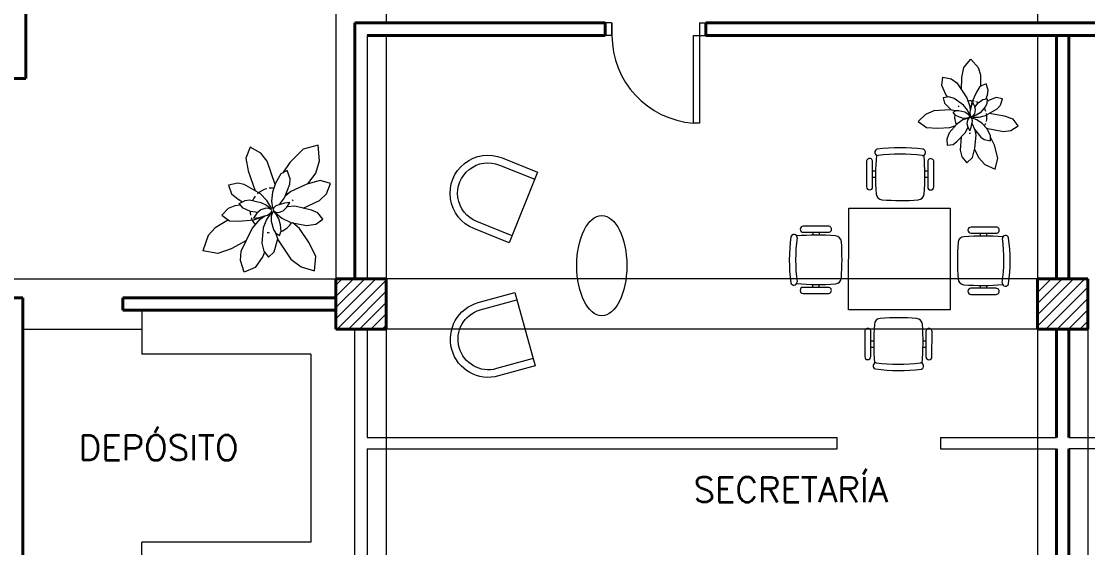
# Model space of a CAD drawing. Extents: x 1018 to 1366, y -109 to 186.
# Drawn here: x 1332.45 to 1340.96, y 116.71 to 120.91 of the extents above; entities that cross this region are included whole.
import ezdxf

# ---------------------------------------------------------------- set-up
doc = ezdxf.new("R2010")
doc.units = 0
doc.header["$LTSCALE"] = 0.5
doc.layers.get('0').update_dxf_attribs({"linetype": 'CONTINUOUS'})
for name, color, linetype, lineweight in [('Carpintería', 55, 'CONTINUOUS', 20), ('Detalles .05', 243, 'CONTINUOUS', 5), ('Detalles 01', 8, 'CONTINUOUS', 9), ('Equipamiento fijo', 31, 'CONTINUOUS', 13), ('Equipamiento movil', 33, 'CONTINUOUS', 9), ('Muros corte', 7, 'CONTINUOUS', 40), ('Punta 02', 11, 'CONTINUOUS', 20), ('Tratamiento pisos', 251, 'CONTINUOUS', 9), ('Vidrios', 147, 'CONTINUOUS', 13)]:
    doc.layers.add(name, color=color, linetype=linetype, lineweight=lineweight)
doc.styles.add('Texto 2 mm', font='simplex.shx', dxfattribs={"height": 0.2})
pattern_1 = [(45, (103.717373, 1.651345), (-0.0449012806, 0.0449012806), [])]

# ---------------------------------------------------------------- blocks, each defined once
blk = doc.blocks.new('Plant1')
for p, q in [((5.75, 15.65), (2.94, 14.02)), ((6.8, 12.64), (5.75, 15.65)), ((2.94, 14.02), (1.24, 11.02)), ((6.67, 9.74), (6.8, 12.64)), ((-4.94, 10.5), (-5.47, 8.7)), ((-3.11, 9.8), (-4.94, 10.5)), ((-1.65, 8.27), (-3.11, 9.8)), ((1.24, 11.02), (-0.18, 7.33)), ((4.8, 4.93), (6.67, 9.74)), ((-10.15, 7.82), (-12.56, 7.25)), ((-8.01, 7.41), (-10.15, 7.82)), ((-4.41, 5.37), (-8.01, 7.41)), ((-5.47, 8.7), (-5.1, 7.19)), ((-0.15, 4.91), (-1.65, 8.27)), ((-0.18, 7.33), (-0.36, 5.38)), ((-12.56, 7.25), (-11.81, 4.91)), ((-11.81, 4.91), (-9.42, 2.94)), ((-5.1, 7.19), (-3.73, 3.58)), ((0.25, 2.69), (-0.15, 4.91)), ((3.75, 3.45), (4.8, 4.93)), ((7.53, 5.66), (4.58, 4.62)), ((9.19, 5.31), (7.53, 5.66)), ((8.7, 3.64), (9.19, 5.31)), ((-12.63, 3.17), (-15.39, 2.27)), ((-9.66, 3.14), (-12.63, 3.17)), ((-9.42, 2.94), (-5.88, 0.9)), ((-3.73, 3.58), (-2.59, 2.19)), ((0.06, 0.81), (0.25, 2.69)), ((1.6, 3.31), (0.73, 2.26)), ((2.74, 4.3), (1.6, 3.31)), ((2.18, 1.1), (3.4, 2.61)), ((3.75, 4.5), (2.74, 4.3)), ((3.4, 2.61), (3.75, 3.44)), ((3.75, 3.44), (3.75, 4.5)), ((7.5, 2.24), (8.7, 3.64)), ((8.78, 3.92), (9.84, 4.12)), ((9.84, 4.12), (12.89, 4.12)), ((12.89, 4.12), (15.19, 2.69)), ((15.19, 2.69), (13.53, 0.5)), ((-15.39, 2.27), (-18.09, -0.04)), ((-3.93, 0.56), (-7.13, -0.21)), ((-5.88, 0.9), (-4.34, 0.46)), ((-2.06, 0.5), (-3.93, 0.56)), ((-2.48, 2.2), (-3.75, 2.12)), ((-3.75, 2.12), (-2.91, 1.21)), ((-2.91, 1.21), (-1.29, 0)), ((-1.34, 2), (-2.48, 2.2)), ((-1.9, 0.46), (-2.06, 0.5)), ((-0.39, 1.34), (-1.34, 2)), ((-0.56, -0.12), (-0.19, 0)), ((-0.12, 0.81), (-0.39, 1.34)), ((-0.19, 0), (-0.12, 0.06)), ((-0.06, 0.25), (-0.12, 0.81)), ((-0.12, 0.06), (-0.06, 0.25)), ((-0.11, 0.67), (0.06, 0.81)), ((0.31, 1.31), (0.12, 0.38)), ((0.12, 0.38), (0.19, 0.25)), ((0.19, 0.25), (0.38, 0.19)), ((0.73, 2.26), (0.31, 1.31)), ((0.38, 0.19), (1.25, 0.44)), ((0.47, 0.22), (0.69, 0)), ((0.69, 0), (2.44, 0)), ((1.25, 0.44), (2.18, 1.1)), ((2.44, 0), (4.43, 0.51)), ((4.43, 0.51), (7.5, 2.24)), ((13.53, 0.5), (11.66, -0.54)), ((-18.09, -0.04), (-15.37, -2.32)), ((-15.37, -2.32), (-11.22, -3.04)), ((-8.2, -0.91), (-9.38, -2.5)), ((-7.13, -0.21), (-8.2, -0.91)), ((-3.38, -2.45), (-1.56, -1.44)), ((-1.56, -1.44), (-0.5, -0.38)), ((-1.29, 0), (-0.56, -0.12)), ((-0.38, -0.81), (-1.12, -2.44)), ((-0.31, -0.5), (-0.59, -0.46)), ((-0.5, -0.38), (-0.5, -0.12)), ((0.06, -0.62), (-0.38, -0.81)), ((-0.26, -0.76), (-0.31, -0.5)), ((-0.19, -1.81), (-0.07, -0.68)), ((0.01, -3.25), (-0.19, -1.81)), ((0.12, -0.12), (0, -0.44)), ((0, -0.44), (0.12, -1)), ((0.56, -0.06), (0.12, -0.12)), ((0.12, -1), (0.45, -1.59)), ((0.45, -1.59), (1.43, -2.3)), ((1.53, -0.38), (0.56, -0.06)), ((1.43, -2.3), (2.56, -2.56)), ((3.06, -1.61), (1.53, -0.38)), ((3.19, -1.19), (2.01, -0.77)), ((2.38, -1), (2.23, -0.95)), ((4.2, -2.28), (2.38, -1)), ((3.88, -2.56), (3.06, -1.61)), ((6, -1.48), (3.19, -1.19)), ((6.42, -4.94), (4.2, -2.28)), ((11.66, -0.54), (6, -1.48)), ((9.02, -0.98), (12.56, -2.76)), ((-11.22, -3.04), (-8.38, -3)), ((-9.38, -2.5), (-7.87, -3.25)), ((-5.18, -2.97), (-8.45, -7.47)), ((-7.87, -3.25), (-5.44, -3.05)), ((-5.44, -3.05), (-3.38, -2.45)), ((-1.12, -2.44), (-1.55, -4.42)), ((-1.55, -4.42), (-1.12, -8.67)), ((1.03, -5.66), (0.01, -3.25)), ((2.32, -2.51), (3.05, -4.05)), ((2.56, -2.56), (3.88, -2.56)), ((3.05, -4.05), (3.43, -5.82)), ((12.56, -2.76), (15.17, -4.6)), ((15.17, -4.6), (16.61, -7.77)), ((-4.21, -9.77), (-1.41, -5.8)), ((1.72, -6.45), (1.03, -5.66)), ((3.06, -7.12), (1.72, -6.45)), ((2.39, -7.87), (2.32, -6.75)), ((3.43, -5.82), (3.06, -7.12)), ((3.19, -6.68), (4.04, -7.69)), ((7.5, -6.71), (6.42, -4.94)), ((7.5, -8.88), (7.5, -6.71)), ((7.5, -6.98), (10.72, -8.45)), ((-8.45, -7.47), (-9.18, -9.67)), ((-9.18, -9.67), (-8.88, -12.44)), ((-1.12, -8.67), (-0.57, -10.07)), ((2.25, -9.87), (2.39, -7.87)), ((4.04, -7.69), (5.41, -8.56)), ((5.41, -8.56), (7.5, -8.88)), ((10.72, -8.45), (13.06, -8.78)), ((13.06, -8.78), (16.61, -7.77)), ((-8.88, -12.44), (-6.25, -11.82)), ((-6.25, -11.82), (-4.21, -9.77)), ((-0.57, -10.07), (1, -11.56)), ((1, -11.56), (2.25, -9.87))]:
    blk.add_line(p, q)
for start, end in [(57.1582, 93.2041), (149.2581, 153.7532), (172.4345, 176.9296), (21.2653, 25.7604), (323.0282, 344.4965), (212.1423, 223.5771), (229.8179, 257.6637), (306.6551, 316.418), (265.2848, 278.7499)]:
    blk.add_arc((0, 0), 5.12, start, end)
blk = doc.blocks.new('Silla 2')
for p, q in [((15, 15), (0, 15)), ((0, 15), (0, -15)), ((15, 12), (0, 12)), ((0, -12), (15, -12)), ((0, -15), (15, -15))]:
    blk.add_line(p, q)
for radius in [15, 12]:
    blk.add_arc((15, 0), radius, 270, 90)

msp = doc.modelspace()

# ---------------------------------------------------------------- hatches: boundary and pattern name
at = {"layer": 'Detalles 01'}
h = msp.add_hatch(dxfattribs=at)
h.set_pattern_fill('ANSI31,_O', color=256, scale=0.02)
h.set_pattern_definition(pattern_1)
h.paths.add_polyline_path([(1335.363, 118.8565), (1334.963, 118.8565), (1334.963, 118.4565), (1335.363, 118.4565)])
h = msp.add_hatch(dxfattribs=at)
h.set_pattern_fill('ANSI31,_O', color=256, scale=0.02)
h.set_pattern_definition(pattern_1)
h.paths.add_polyline_path([(1340.963, 118.8565), (1340.563, 118.8565), (1340.563, 118.4565), (1340.963, 118.4565)])

# ---------------------------------------------------------------- linework, layer by layer
at = {"layer": 'Carpintería'}
for p, q in [((1337.163, 120.8981), (1337.113, 120.8981)), ((1337.163, 120.8981), (1337.163, 120.7981)), ((1337.1659, 120.8994), (1337.1659, 120.7994)), ((1337.8659, 120.8994), (1337.8659, 120.7994)), ((1337.8659, 120.8994), (1337.9159, 120.8994)), ((1337.163, 120.7981), (1337.113, 120.7981)), ((1337.8159, 120.0994), (1337.8159, 120.7994)), ((1337.8159, 120.7994), (1337.8659, 120.7994)), ((1337.8659, 120.7994), (1337.9159, 120.7994)), ((1337.8659, 120.7994), (1337.8659, 120.0994)), ((1337.8659, 120.0994), (1337.8159, 120.0994))]:
    msp.add_line(p, q, dxfattribs=at)
at = {"layer": 'Detalles 01'}
msp.add_arc((1337.8694, 120.8008), 0.7035, 180.11712, 265.64068, dxfattribs=at)
at = {"layer": 'Equipamiento fijo'}
for p, q in [((1333.413, 118.6065), (1333.413, 118.2565)), ((1334.763, 118.2565), (1333.413, 118.2565)), ((1334.763, 118.2565), (1334.763, 116.7565)), ((1334.763, 116.7565), (1333.413, 116.7565)), ((1333.413, 116.4065), (1333.413, 116.7565))]:
    msp.add_line(p, q, dxfattribs=at)
at = {"layer": 'Equipamiento movil'}
for p, q in [((1339.1981, 119.7923), (1339.1978, 119.5906)), ((1339.2463, 119.5906), (1339.2466, 119.7923)), ((1339.6863, 119.7916), (1339.686, 119.5899)), ((1339.7345, 119.5898), (1339.7348, 119.7915)), ((1339.2694, 119.6661), (1339.2464, 119.6662)), ((1339.2698, 119.7166), (1339.2465, 119.7167)), ((1339.6862, 119.716), (1339.663, 119.716)), ((1339.6861, 119.6655), (1339.6632, 119.6655)), ((1339.0545, 118.6108), (1339.0557, 119.4208)), ((1339.0557, 119.4208), (1339.8657, 119.4195)), ((1339.8657, 119.4195), (1339.8645, 118.6095)), ((1338.8944, 119.2766), (1338.6927, 119.2769)), ((1340.2337, 119.2693), (1340.032, 119.2696)), ((1338.6927, 119.2284), (1338.8943, 119.2281)), ((1338.7682, 119.2283), (1338.7682, 119.2051)), ((1338.8187, 119.2282), (1338.8187, 119.2053)), ((1340.0319, 119.2211), (1340.2336, 119.2208)), ((1340.1075, 119.1981), (1340.1075, 119.221)), ((1340.158, 119.1977), (1340.158, 119.221)), ((1340.3324, 119.1802), (1340.3326, 119.1805)), ((1338.6919, 118.7403), (1338.8936, 118.74)), ((1338.8937, 118.7884), (1338.692, 118.7887)), ((1338.7676, 118.8119), (1338.7676, 118.7886)), ((1338.8181, 118.8115), (1338.8181, 118.7886)), ((1340.0312, 118.733), (1340.2329, 118.7327)), ((1340.233, 118.7812), (1340.0313, 118.7815)), ((1340.1069, 118.7813), (1340.1069, 118.8043)), ((1340.1574, 118.7813), (1340.1574, 118.8045)), ((1339.8645, 118.6095), (1339.0545, 118.6108)), ((1339.1841, 118.4382), (1339.1838, 118.2365)), ((1339.2323, 118.2364), (1339.2326, 118.4381)), ((1339.6723, 118.4375), (1339.672, 118.2358)), ((1339.7205, 118.2357), (1339.7208, 118.4374)), ((1339.2324, 118.312), (1339.2557, 118.312)), ((1339.2325, 118.3625), (1339.2554, 118.3625)), ((1339.6489, 118.3114), (1339.6721, 118.3114)), ((1339.6492, 118.3619), (1339.6722, 118.3619))]:
    msp.add_line(p, q, dxfattribs=at)
for centre, radius, start, end in [((1339.2901, 119.8662), 0.0255, 106.27724, 269.28908), ((1341.2575, 119.6761), 1.9881, 175.13862, 184.0959), ((1339.4646, 118.5614), 1.3416, 82.04515, 97.78316), ((1339.4646, 118.5614), 1.2911, 82.04515, 97.78316), ((1339.6431, 119.8657), 0.0255, 270.53923, 73.55107), ((1337.6752, 119.6815), 1.9881, 355.73241, 4.6897), ((1339.2224, 119.7923), 0.0242, 359.91416, 179.91416), ((1339.7106, 119.7916), 0.0242, 359.91416, 179.91416), ((1339.2221, 119.5906), 0.0242, 179.91416, 359.91416), ((1339.7103, 119.5899), 0.0242, 179.91416, 359.91416), ((1339.3248, 119.5377), 0.0505, 184.0959, 265.73241), ((1339.6074, 119.5373), 0.0505, 274.0959, 355.73241), ((1339.469, 121.47), 1.9881, 265.73241, 274.0959), ((1338.6927, 119.2527), 0.0242, 89.91416, 269.91416), ((1338.8944, 119.2524), 0.0242, 269.91416, 89.91416), ((1340.032, 119.2454), 0.0242, 89.91416, 269.91416), ((1340.2337, 119.2451), 0.0242, 269.91416, 89.91416), ((1339.9228, 119.0067), 1.3416, 172.04515, 187.78316), ((1338.6186, 119.1852), 0.0255, 0.53923, 163.55107), ((1339.9228, 119.0067), 1.2911, 172.04515, 187.78316), ((1338.8028, 117.2173), 1.9881, 85.73241, 94.6897), ((1338.9469, 119.1495), 0.0505, 4.0959, 85.73241), ((1339.9791, 119.1427), 0.0505, 94.0959, 175.73241), ((1340.1175, 117.21), 1.9881, 85.13862, 94.0959), ((1339.0028, 119.0028), 1.2911, 352.04515, 7.78316), ((1340.3076, 119.1774), 0.0255, 16.27724, 179.28908), ((1339.0028, 119.0028), 1.3416, 352.04515, 7.78316), ((1337.0143, 119.0111), 1.9881, 355.73241, 4.0959), ((1341.9113, 118.9985), 1.9881, 175.73241, 184.0959), ((1338.618, 118.8322), 0.0255, 196.27724, 359.28908), ((1338.8081, 120.7996), 1.9881, 265.13862, 274.0959), ((1338.9465, 118.8669), 0.0505, 274.0959, 355.73241), ((1339.9787, 118.8601), 0.0505, 184.0959, 265.73241), ((1340.3071, 118.8244), 0.0255, 180.53923, 343.55107), ((1338.692, 118.7645), 0.0242, 89.91416, 269.91416), ((1338.8936, 118.7642), 0.0242, 269.91416, 89.91416), ((1340.1229, 120.7923), 1.9881, 265.73241, 274.6897), ((1340.0312, 118.7572), 0.0242, 89.91416, 269.91416), ((1340.2329, 118.7569), 0.0242, 269.91416, 89.91416), ((1341.2435, 118.3465), 1.9881, 175.73241, 184.6897), ((1339.3112, 118.4907), 0.0505, 94.0959, 175.73241), ((1339.4496, 116.5581), 1.9881, 85.73241, 94.0959), ((1339.5938, 118.4903), 0.0505, 4.0959, 85.73241), ((1337.6612, 118.3519), 1.9881, 355.13862, 4.0959), ((1339.2084, 118.4381), 0.0242, 359.91416, 179.91416), ((1339.6965, 118.4374), 0.0242, 359.91416, 179.91416), ((1339.2081, 118.2365), 0.0242, 179.91416, 359.91416), ((1339.6962, 118.2357), 0.0242, 179.91416, 359.91416), ((1339.2755, 118.1623), 0.0255, 90.53923, 253.55107), ((1339.454, 119.4666), 1.3416, 262.04515, 277.78316), ((1339.454, 119.4711), 1.2956, 262.07257, 277.75574), ((1339.6285, 118.1618), 0.0255, 286.27724, 89.28908)]:
    msp.add_arc(centre, radius, start, end, dxfattribs=at)
msp.add_ellipse((1337.0849, 118.9626), major_axis=(0, 0.4), ratio=0.5, dxfattribs=at)
at = {"layer": 'Muros corte'}
for p, q in [((1332.488, 122.8148), (1332.488, 120.4565)), ((1337.113, 120.8981), (1335.113, 120.8981)), ((1335.113, 118.8565), (1335.113, 120.8981)), ((1337.113, 120.7981), (1337.113, 120.8981)), ((1337.9159, 120.8994), (1338.0159, 120.8994)), ((1337.9159, 120.7994), (1337.9159, 120.8994)), ((1342.663, 120.8981), (1338.0159, 120.8994)), ((1337.113, 120.7981), (1335.213, 120.7981)), ((1342.663, 120.7981), (1337.9159, 120.7981)), ((1340.713, 118.8565), (1340.713, 120.7981)), ((1340.813, 118.8565), (1340.813, 120.7981)), ((1332.488, 120.4565), (1329.263, 120.4565)), ((1335.363, 118.8565), (1334.963, 118.8565)), ((1334.963, 118.4565), (1334.963, 118.8565)), ((1335.363, 118.4565), (1335.363, 118.8565)), ((1340.963, 118.8565), (1340.563, 118.8565)), ((1340.563, 118.4565), (1340.563, 118.8565)), ((1340.963, 118.4565), (1340.963, 118.8565)), ((1332.363, 118.7065), (1332.463, 118.7065)), ((1332.463, 113.9565), (1332.463, 118.7065)), ((1334.963, 118.7065), (1333.263, 118.7065)), ((1333.263, 118.6065), (1333.263, 118.7065)), ((1334.963, 118.6065), (1333.263, 118.6065)), ((1335.363, 118.4565), (1334.963, 118.4565)), ((1340.963, 118.4565), (1340.563, 118.4565)), ((1340.713, 117.592), (1340.713, 118.4565)), ((1340.813, 117.592), (1340.813, 118.4565)), ((1340.713, 114.3515), (1340.713, 117.4998)), ((1340.813, 114.3515), (1340.813, 117.4998))]:
    msp.add_line(p, q, dxfattribs=at)
at = {"layer": 'Tratamiento pisos'}
for p, q in [((1334.963, 124.8565), (1334.963, 118.8565)), ((1335.363, 124.8565), (1335.363, 120.8981)), ((1340.563, 122.8148), (1340.563, 120.8981)), ((1335.363, 120.7981), (1335.363, 118.8565)), ((1340.563, 120.7981), (1340.563, 118.8565)), ((1329.863, 118.8565), (1334.963, 118.8565)), ((1337.913, 118.8565), (1335.363, 118.8565)), ((1340.563, 118.8565), (1337.913, 118.8565)), ((1332.463, 118.4565), (1333.413, 118.4565)), ((1335.363, 118.4565), (1335.363, 114.2565)), ((1337.913, 118.4565), (1335.363, 118.4565)), ((1340.563, 118.4565), (1337.913, 118.4565)), ((1340.563, 118.4565), (1340.563, 114.3515)), ((1340.963, 118.4565), (1340.963, 116.1118))]:
    msp.add_line(p, q, dxfattribs=at)
at = {"layer": 'Vidrios', "color": 0}
for p, q in [((1335.213, 120.7981), (1335.213, 118.8565)), ((1335.113, 116.4065), (1335.113, 118.4565)), ((1335.213, 118.4565), (1335.213, 117.592)), ((1335.213, 117.592), (1338.9644, 117.592)), ((1338.9644, 117.4998), (1338.9644, 117.592)), ((1339.7876, 117.592), (1340.713, 117.592)), ((1339.7876, 117.592), (1339.7876, 117.4998)), ((1340.813, 117.592), (1344.4961, 117.592)), ((1335.213, 117.4998), (1335.213, 114.2565)), ((1335.213, 117.4998), (1338.9644, 117.4998)), ((1339.7876, 117.4998), (1340.713, 117.4998)), ((1344.4961, 117.4998), (1340.813, 117.4998))]:
    msp.add_line(p, q, dxfattribs=at)
at = {"layer": 'Vidrios'}
msp.add_line((1340.713, 118.4565), (1340.713, 118.4565), dxfattribs=at)

# ---------------------------------------------------------------- block references
at = {"layer": 'Detalles .05'}
for p, xscale, yscale, zscale, rotation in [((1340.0298, 120.1471), 0.025272, 0.025272, 0.025272, 114.9481703471658), ((1334.458, 119.4016), 0.0351, 0.0351, 0.0351, 235.0259114200527)]:
    msp.add_blockref('Plant1', p, dxfattribs=dict(at, xscale=xscale, yscale=yscale, zscale=zscale, rotation=rotation))
at = {"layer": 'Equipamiento movil', "xscale": -0.02025, "yscale": 0.02025, "zscale": 0.02025}
for p, rotation in [((1336.4594, 119.4257), 338.0777538284377), ((1336.4729, 118.4558), 15.56347288925339)]:
    msp.add_blockref('Silla 2', p, dxfattribs=dict(at, rotation=rotation))

# ---------------------------------------------------------------- texts
at = {"layer": 'Punta 02', "insert": (1332.9089, 117.6092), "char_height": 0.2, "width": 1.418086, "attachment_point": 1, "style": 'Texto 2 mm'}
msp.add_mtext('DEPÓSITO', dxfattribs=at)
at = {"layer": 'Punta 02', "lineweight": 20, "insert": (1337.8166, 117.2755), "char_height": 0.2, "width": 1.269429, "attachment_point": 1, "style": 'Texto 2 mm'}
msp.add_mtext('SECRETARÍA', dxfattribs=at)

doc.saveas('drawing.dxf')
